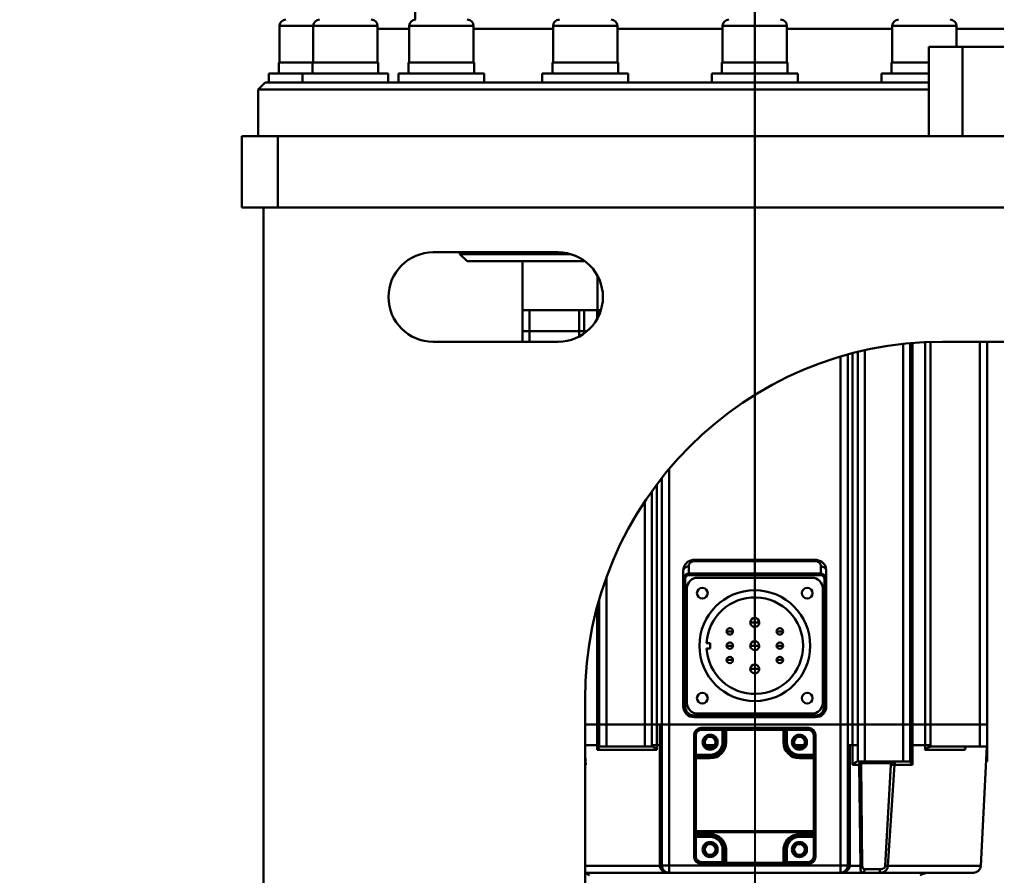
# Model space of a CAD drawing. Header units: millimetres. Extents: x 8 to 22425, y -1213 to 4973.
# Drawn here: x 2276.5 to 2549.9, y 2993 to 3232.4 of the extents above; entities that cross this region are included whole.
import ezdxf

# ---------------------------------------------------------------- set-up
doc = ezdxf.new("R2010")
doc.units = ezdxf.units.MM
doc.header["$PDSIZE"] = -1
doc.styles.get("Standard").update_dxf_attribs({"font": 'hyswlongfangsong.ttf'})
doc.dimstyles.new('ISO-25', dxfattribs={"dimscale": 25, "dimtxt": 3.5, "dimasz": 1.6, "dimexe": 1.25, "dimexo": 0.625, "dimtad": 1, "dimdec": 0, "dimzin": 9, "dimdsep": 46, "dimtxsty": 'Standard', "dimcen": 2.5, "dimadec": 0, "dimazin": 2, "dimtfac": 1, "dimtdec": 0, "dimtofl": 0, "dimtmove": 0, "dimatfit": 3, "dimfxl": 1, "dimarcsym": 0})

# ---------------------------------------------------------------- blocks, each defined once
blk = doc.blocks.new('*D110')
at = {"color": 0, "lineweight": -2, "transparency": 16777216}
for p, q in [((2482.24, 3241.83), (2482.24, 2153.72)), ((733.37, 3168.81), (733.37, 2153.72)), ((2442.24, 2184.97), (773.37, 2184.97))]:
    blk.add_line(p, q, dxfattribs=at)
at = {"color": 0, "transparency": 16777216}
for points in [[(773.37, 2191.64), (773.37, 2178.31), (733.37, 2184.97)], [(2442.24, 2191.64), (2442.24, 2178.31), (2482.24, 2184.97)]]:
    blk.add_solid(points, dxfattribs=at)
at = {"layer": 'Defpoints', "color": 0, "transparency": 16777216}
for p in [(2482.24, 3257.46), (733.37, 3184.44), (733.37, 2184.97)]:
    blk.add_point(p, dxfattribs=at)
at = {"color": 0, "transparency": 16777216, "insert": (1622.97, 2244.35), "char_height": 87.5, "attachment_point": 5}
blk.add_mtext('1749', dxfattribs=at)
blk = doc.blocks.new('*D111')
at = {"color": 0, "lineweight": -2, "transparency": 16777216}
for p, q in [((2482.24, 3184.15), (2482.24, 2639.64)), ((1945.12, 3129.79), (1945.12, 2639.64)), ((1985.12, 2670.89), (2442.24, 2670.89))]:
    blk.add_line(p, q, dxfattribs=at)
at = {"color": 0, "transparency": 16777216}
for points in [[(1985.12, 2677.56), (1985.12, 2664.22), (1945.12, 2670.89)], [(2442.24, 2677.56), (2442.24, 2664.22), (2482.24, 2670.89)]]:
    blk.add_solid(points, dxfattribs=at)
at = {"layer": 'Defpoints', "color": 0, "transparency": 16777216}
for p in [(2482.24, 3199.78), (1945.12, 3145.41), (2482.24, 2670.89)]:
    blk.add_point(p, dxfattribs=at)
at = {"color": 0, "transparency": 16777216, "insert": (2230.91, 2730.27), "char_height": 87.5, "attachment_point": 5}
blk.add_mtext('537', dxfattribs=at)
blk = doc.blocks.new('*D112')
at = {"color": 0, "lineweight": -2, "transparency": 16777216}
for p, q in [((1877.21, 3369.29), (1877.21, 2477.03)), ((2482.24, 3224.15), (2482.24, 2477.03)), ((1917.21, 2508.28), (2442.24, 2508.28))]:
    blk.add_line(p, q, dxfattribs=at)
at = {"color": 0, "transparency": 16777216}
for points in [[(1917.21, 2514.94), (1917.21, 2501.61), (1877.21, 2508.28)], [(2442.24, 2514.94), (2442.24, 2501.61), (2482.24, 2508.28)]]:
    blk.add_solid(points, dxfattribs=at)
at = {"layer": 'Defpoints', "color": 0, "transparency": 16777216}
for p in [(1877.21, 3384.91), (2482.24, 3239.78), (2482.24, 2508.28)]:
    blk.add_point(p, dxfattribs=at)
at = {"color": 0, "transparency": 16777216, "insert": (2218.07, 2567.65), "char_height": 87.5, "attachment_point": 5}
blk.add_mtext('605', dxfattribs=at)
blk = doc.blocks.new('*D113')
at = {"color": 0, "lineweight": -2, "transparency": 16777216}
for p, q in [((2482.24, 3184.15), (2482.24, 2342.38)), ((1701.5, 2463.42), (1701.5, 2342.38)), ((1741.5, 2373.63), (2442.24, 2373.63))]:
    blk.add_line(p, q, dxfattribs=at)
at = {"color": 0, "transparency": 16777216}
for points in [[(1741.5, 2380.3), (1741.5, 2366.96), (1701.5, 2373.63)], [(2442.24, 2380.3), (2442.24, 2366.96), (2482.24, 2373.63)]]:
    blk.add_solid(points, dxfattribs=at)
at = {"layer": 'Defpoints', "color": 0, "transparency": 16777216}
for p in [(2482.24, 3199.78), (1701.5, 2479.05), (2482.24, 2373.63)]:
    blk.add_point(p, dxfattribs=at)
at = {"color": 0, "transparency": 16777216, "insert": (2168.18, 2433), "char_height": 87.5, "attachment_point": 5}
blk.add_mtext('781', dxfattribs=at)
blk = doc.blocks.new('*D159')
at = {"color": 0, "lineweight": -2, "transparency": 16777216}
for p, q in [((2347.87, 3464.78), (3098.74, 3464.78)), ((3067.49, 3424.78), (3067.49, 2852.78)), ((2774.37, 2812.78), (3098.74, 2812.78))]:
    blk.add_line(p, q, dxfattribs=at)
at = {"color": 0, "transparency": 16777216}
for points in [[(3060.82, 3424.78), (3074.15, 3424.78), (3067.49, 3464.78)], [(3060.82, 2852.78), (3074.15, 2852.78), (3067.49, 2812.78)]]:
    blk.add_solid(points, dxfattribs=at)
at = {"layer": 'Defpoints', "color": 0, "transparency": 16777216}
for p in [(2332.24, 3464.78), (2758.74, 2812.78), (3067.49, 2812.78)]:
    blk.add_point(p, dxfattribs=at)
at = {"color": 0, "transparency": 16777216, "insert": (3008.11, 3129.58), "char_height": 87.5, "attachment_point": 5, "rotation": 90}
blk.add_mtext('652', dxfattribs=at)
blk = doc.blocks.new('*D160')
at = {"color": 0, "lineweight": -2, "transparency": 16777216}
for p, q in [((1471.3, 4440.64), (467.05, 4440.64)), ((498.3, 2852.78), (498.3, 4400.64)), ((2323.12, 2812.78), (467.05, 2812.78))]:
    blk.add_line(p, q, dxfattribs=at)
at = {"color": 0, "transparency": 16777216}
for points in [[(491.64, 4400.64), (504.97, 4400.64), (498.3, 4440.64)], [(491.64, 2852.78), (504.97, 2852.78), (498.3, 2812.78)]]:
    blk.add_solid(points, dxfattribs=at)
at = {"layer": 'Defpoints', "color": 0, "transparency": 16777216}
for p in [(498.3, 4440.64), (1486.92, 4440.64), (2338.74, 2812.78)]:
    blk.add_point(p, dxfattribs=at)
at = {"color": 0, "transparency": 16777216, "insert": (438.93, 3626.71), "char_height": 87.5, "attachment_point": 5, "rotation": 90}
blk.add_mtext('1628', dxfattribs=at)

msp = doc.modelspace()

# ---------------------------------------------------------------- linework, layer by layer
at = {"color": 161, "lineweight": 30, "true_color": 0x67adff}
for p, q in [((2482.24, 3057.28), (2482.24, 3257.46)), ((2387.24, 3239.78), (2387.24, 3232.37)), ((2349.24, 3230.61), (2349.24, 3220.38)), ((2352.65, 3230.61), (2349.24, 3230.61)), ((2358.68, 3230.61), (2352.65, 3230.61)), ((2358.68, 3230.61), (2358.68, 3220.38)), ((2365.21, 3230.61), (2358.68, 3230.61)), ((2376.68, 3230.61), (2365.21, 3230.61)), ((2376.68, 3220.38), (2376.68, 3230.61)), ((2376.68, 3229.78), (2385.56, 3229.78)), ((2385.56, 3230.61), (2385.56, 3220.38)), ((2395.59, 3230.61), (2385.56, 3230.61)), ((2403.56, 3230.61), (2395.59, 3230.61)), ((2403.56, 3220.38), (2403.56, 3230.61)), ((2403.56, 3229.78), (2425.79, 3229.78)), ((2425.79, 3230.61), (2425.79, 3220.38)), ((2439.16, 3230.61), (2425.79, 3230.61)), ((2443.79, 3230.61), (2439.16, 3230.61)), ((2443.79, 3220.38), (2443.79, 3230.61)), ((2443.79, 3229.78), (2473.24, 3229.78)), ((2473.24, 3230.61), (2473.24, 3220.38)), ((2489.29, 3230.61), (2473.24, 3230.61)), ((2491.24, 3230.61), (2489.29, 3230.61)), ((2491.24, 3220.38), (2491.24, 3230.61)), ((2491.24, 3229.78), (2520.69, 3229.78)), ((2520.69, 3230.61), (2520.69, 3220.38)), ((2538.35, 3230.61), (2520.69, 3230.61)), ((2538.69, 3230.61), (2538.35, 3230.61)), ((2538.69, 3224.78), (2538.69, 3230.61)), ((2538.69, 3229.78), (2560.92, 3229.78)), ((2530.98, 3224.78), (2530.98, 3199.78)), ((2530.98, 3224.78), (2540.38, 3224.78)), ((2540.38, 3224.78), (2540.38, 3199.78)), ((2540.38, 3224.78), (2629.47, 3224.78)), ((2349.04, 3220.38), (2349.04, 3217.28)), ((2349.04, 3220.38), (2358.48, 3220.38)), ((2358.48, 3220.38), (2358.48, 3217.28)), ((2358.48, 3220.38), (2376.88, 3220.38)), ((2376.88, 3217.28), (2376.88, 3220.38)), ((2385.36, 3220.38), (2385.36, 3217.28)), ((2385.36, 3220.38), (2403.76, 3220.38)), ((2403.76, 3217.28), (2403.76, 3220.38)), ((2425.59, 3220.38), (2425.59, 3217.28)), ((2425.59, 3220.38), (2443.99, 3220.38)), ((2443.99, 3217.28), (2443.99, 3220.38)), ((2473.04, 3220.38), (2473.04, 3217.28)), ((2473.04, 3220.38), (2491.44, 3220.38)), ((2491.44, 3217.28), (2491.44, 3220.38)), ((2520.49, 3220.38), (2520.49, 3217.28)), ((2520.49, 3220.38), (2530.98, 3220.38)), ((2346.24, 3217.28), (2346.24, 3214.78)), ((2346.24, 3217.28), (2355.68, 3217.28)), ((2355.68, 3217.28), (2355.68, 3214.78)), ((2355.68, 3217.28), (2379.68, 3217.28)), ((2379.68, 3214.78), (2379.68, 3217.28)), ((2382.56, 3217.28), (2382.56, 3214.78)), ((2382.56, 3217.28), (2406.56, 3217.28)), ((2406.56, 3214.78), (2406.56, 3217.28)), ((2422.79, 3217.28), (2422.79, 3214.78)), ((2422.79, 3217.28), (2446.79, 3217.28)), ((2446.79, 3214.78), (2446.79, 3217.28)), ((2470.24, 3217.28), (2470.24, 3214.78)), ((2470.24, 3217.28), (2494.24, 3217.28)), ((2494.24, 3214.78), (2494.24, 3217.28)), ((2517.69, 3217.28), (2517.69, 3214.78)), ((2517.69, 3217.28), (2530.98, 3217.28)), ((2345.24, 3214.78), (2343.24, 3212.78)), ((2343.24, 3212.78), (2343.24, 3199.78)), ((2383.95, 3212.78), (2343.24, 3212.78)), ((2345.24, 3214.78), (2385.37, 3214.78)), ((2530.98, 3212.78), (2383.95, 3212.78)), ((2385.37, 3214.78), (2530.98, 3214.78)), ((2338.74, 3179.78), (2338.74, 3199.78)), ((2338.74, 3199.78), (2348.74, 3199.78)), ((2348.74, 3199.78), (2348.74, 3179.78)), ((2348.74, 3199.78), (2536.84, 3199.78)), ((2536.84, 3199.78), (2540.38, 3199.78)), ((2540.38, 3199.78), (2562.24, 3199.78)), ((2348.74, 3179.78), (2338.74, 3179.78)), ((2344.74, 3179.78), (2344.74, 2839.78)), ((2348.74, 3179.78), (2588.74, 3179.78)), ((2427.24, 3167.28), (2392.24, 3167.28)), ((2399.74, 3167.28), (2399.74, 3166.78)), ((2399.74, 3166.78), (2401.74, 3164.78)), ((2399.74, 3166.78), (2423.91, 3166.78)), ((2423.91, 3166.78), (2430.74, 3166.78)), ((2417.63, 3164.78), (2401.74, 3164.78)), ((2417.24, 3164.78), (2417.24, 3151.13)), ((2417.63, 3164.78), (2434.23, 3164.78)), ((2434.74, 3164.78), (2434.23, 3164.78)), ((2438.24, 3151.13), (2438.24, 3160.71)), ((2438.24, 3151.13), (2417.24, 3151.13)), ((2417.24, 3151.13), (2417.24, 3145.28)), ((2419.24, 3145.28), (2419.24, 3151.13)), ((2433.06, 3151.13), (2433.06, 3145.28)), ((2434.53, 3145.28), (2434.53, 3151.13)), ((2438.1, 3151.13), (2438.1, 3148.58)), ((2439.2, 3151.13), (2438.24, 3151.13)), ((2438.74, 3151.13), (2438.74, 3149.88)), ((2417.24, 3145.28), (2417.24, 3142.28)), ((2417.24, 3145.28), (2419.24, 3145.28)), ((2433.06, 3145.28), (2419.24, 3145.28)), ((2419.24, 3142.28), (2419.24, 3145.28)), ((2433.06, 3145.28), (2434.53, 3145.28)), ((2433.06, 3145.28), (2433.06, 3143.71)), ((2434.53, 3145.28), (2435.37, 3145.28)), ((2434.53, 3144.62), (2434.53, 3145.28)), ((2392.24, 3142.28), (2427.24, 3142.28)), ((2523.74, 3141.67), (2523.74, 3035.28)), ((2525.74, 3035.28), (2525.74, 3141.87)), ((2526.38, 3035.28), (2526.38, 3141.78)), ((2529.95, 3035.28), (2529.95, 3142.16)), ((2531.42, 3035.28), (2531.42, 3142.22)), ((2574.74, 3142.28), (2534.74, 3142.28)), ((2545.24, 3142.28), (2545.24, 3035.28)), ((2547.24, 3035.28), (2547.24, 3142.28)), ((2508.24, 3035.28), (2508.24, 3138.7)), ((2509.62, 3035.28), (2509.62, 3139.07)), ((2511.04, 3139.43), (2511.04, 3035.28)), ((2513.04, 3035.28), (2513.04, 3139.89)), ((2506.24, 3138.13), (2506.24, 3035.28)), ((2458.24, 3035.28), (2458.24, 3106.68)), ((2456.24, 3104.23), (2456.24, 3035.28)), ((2453.44, 3035.28), (2453.44, 3100.5)), ((2454.86, 3102.44), (2454.86, 3035.28)), ((2451.44, 3097.6), (2451.44, 3035.28)), ((2499.24, 3081.28), (2465.24, 3081.28)), ((2465.24, 3080.93), (2499.24, 3080.93)), ((2462.24, 3075.74), (2462.24, 3078.28)), ((2463.74, 3077.43), (2463.74, 3079.43)), ((2500.74, 3079.43), (2500.74, 3077.43)), ((2502.24, 3078.28), (2502.24, 3075.74)), ((2440.74, 3035.28), (2440.74, 3076.39)), ((2462.24, 3075.74), (2462.24, 3040.28)), ((2462.74, 3040.28), (2462.74, 3075.74)), ((2500.74, 3077.43), (2463.74, 3077.43)), ((2463.74, 3077.04), (2500.74, 3077.04)), ((2466.24, 3076.28), (2498.24, 3076.28)), ((2501.74, 3075.74), (2501.74, 3040.28)), ((2502.24, 3040.28), (2502.24, 3075.74)), ((2463.24, 3041.28), (2463.24, 3073.28)), ((2501.24, 3073.28), (2501.24, 3041.28)), ((2438.74, 3070.28), (2438.74, 3035.28)), ((2438.1, 3035.28), (2438.1, 3067.73)), ((2482.24, 3063.78), (2480.99, 3063.78)), ((2482.24, 3063.78), (2483.49, 3063.78)), ((2475.24, 3061.28), (2474.34, 3061.28)), ((2475.24, 3061.28), (2476.14, 3061.28)), ((2489.24, 3061.28), (2488.34, 3061.28)), ((2489.24, 3061.28), (2490.14, 3061.28)), ((2468.76, 3058.03), (2469.74, 3058.03)), ((2469.74, 3056.53), (2468.76, 3056.53)), ((2469.74, 3058.03), (2469.74, 3056.53)), ((2475.24, 3057.28), (2474.34, 3057.28)), ((2475.24, 3057.28), (2476.14, 3057.28)), ((2482.24, 3057.28), (2480.99, 3057.28)), ((2482.24, 3057.28), (2483.49, 3057.28)), ((2489.24, 3057.28), (2488.34, 3057.28)), ((2489.24, 3057.28), (2490.14, 3057.28)), ((2475.24, 3053.28), (2474.34, 3053.28)), ((2475.24, 3053.28), (2476.14, 3053.28)), ((2489.24, 3053.28), (2488.34, 3053.28)), ((2489.24, 3053.28), (2490.14, 3053.28)), ((2482.24, 3050.78), (2480.99, 3050.78)), ((2482.24, 3050.78), (2483.49, 3050.78)), ((2434.74, 3042.28), (2434.74, 2977.28)), ((2462.74, 3040.28), (2462.24, 3040.28)), ((2502.24, 3040.28), (2501.74, 3040.28)), ((2499.24, 3037.78), (2465.24, 3037.78)), ((2465.24, 3037.28), (2465.24, 3037.78)), ((2465.24, 3037.28), (2499.24, 3037.28)), ((2498.24, 3038.28), (2466.24, 3038.28)), ((2499.24, 3037.78), (2499.24, 3037.28)), ((2434.74, 3035.28), (2438.1, 3035.28)), ((2438.1, 3035.28), (2434.74, 3035.28)), ((2438.1, 3035.28), (2438.74, 3035.28)), ((2438.1, 3035.28), (2438.1, 3029.48)), ((2438.74, 3035.28), (2438.1, 3035.28)), ((2438.74, 3035.28), (2440.74, 3035.28)), ((2438.74, 3035.28), (2438.74, 3029.08)), ((2440.74, 3035.28), (2451.44, 3035.28)), ((2440.74, 3029.08), (2440.74, 3035.28)), ((2451.44, 3035.28), (2451.44, 3029.08)), ((2451.44, 3035.28), (2453.44, 3035.28)), ((2453.44, 3029.08), (2453.44, 3035.28)), ((2453.44, 3035.28), (2454.86, 3035.28)), ((2454.86, 3035.28), (2455.65, 3035.28)), ((2454.86, 3029.48), (2454.86, 3035.28)), ((2455.65, 3035.28), (2456.24, 3035.28)), ((2455.65, 3035.28), (2455.65, 3029.48)), ((2456.24, 3035.28), (2456.24, 2995.78)), ((2456.24, 3035.28), (2458.24, 3035.28)), ((2458.24, 2995.78), (2458.24, 3035.28)), ((2458.24, 3035.28), (2506.24, 3035.28)), ((2506.24, 3035.28), (2506.24, 2995.78)), ((2506.24, 3035.28), (2508.24, 3035.28)), ((2508.24, 2995.78), (2508.24, 3035.28)), ((2508.24, 3035.28), (2508.83, 3035.28)), ((2508.83, 3035.28), (2508.24, 3035.28)), ((2508.83, 3035.28), (2509.62, 3035.28)), ((2509.62, 3035.28), (2508.83, 3035.28)), ((2509.62, 3035.28), (2511.04, 3035.28)), ((2509.62, 3029.48), (2509.62, 3035.28)), ((2511.04, 3035.28), (2513.04, 3035.28)), ((2511.04, 3035.28), (2511.04, 3024.88)), ((2513.04, 3024.88), (2513.04, 3035.28)), ((2513.04, 3035.28), (2523.74, 3035.28)), ((2523.74, 3035.28), (2523.74, 3024.88)), ((2523.74, 3035.28), (2525.74, 3035.28)), ((2525.74, 3024.88), (2525.74, 3035.28)), ((2525.74, 3035.28), (2526.38, 3035.28)), ((2526.39, 3035.28), (2525.74, 3035.28)), ((2526.38, 3035.28), (2529.95, 3035.28)), ((2526.38, 3029.48), (2526.38, 3035.28)), ((2529.95, 3035.28), (2526.39, 3035.28)), ((2529.95, 3035.28), (2531.42, 3035.28)), ((2529.95, 3035.28), (2529.95, 3029.48)), ((2531.42, 3035.28), (2545.24, 3035.28)), ((2531.42, 3029.42), (2531.42, 3035.28)), ((2545.24, 3035.28), (2547.24, 3035.28)), ((2545.24, 3035.28), (2545.24, 3029.08)), ((2547.24, 3029.08), (2547.24, 3035.28)), ((2465.24, 3032.28), (2465.24, 3026.78)), ((2465.24, 3032.28), (2465.74, 3032.28)), ((2465.74, 3026.78), (2465.74, 3032.28)), ((2473.24, 3034.28), (2467.24, 3034.28)), ((2467.24, 3033.78), (2467.24, 3034.28)), ((2467.24, 3033.78), (2473.24, 3033.78)), ((2469.74, 3032.38), (2469.74, 3031.88)), ((2473.24, 3034.28), (2474.24, 3034.28)), ((2473.24, 3034.28), (2473.24, 3033.78)), ((2473.24, 3033.78), (2473.24, 3030.28)), ((2473.24, 3033.78), (2473.74, 3033.78)), ((2473.74, 3033.78), (2473.74, 3030.28)), ((2473.74, 3033.78), (2474.24, 3033.78)), ((2490.24, 3034.28), (2474.24, 3034.28)), ((2474.24, 3033.78), (2474.24, 3034.28)), ((2474.24, 3030.28), (2474.24, 3033.78)), ((2474.24, 3033.78), (2490.24, 3033.78)), ((2490.24, 3034.28), (2490.24, 3033.78)), ((2490.24, 3034.28), (2491.24, 3034.28)), ((2490.24, 3033.78), (2490.24, 3030.28)), ((2490.24, 3033.78), (2490.74, 3033.78)), ((2490.74, 3030.28), (2490.74, 3033.78)), ((2490.74, 3033.78), (2491.24, 3033.78)), ((2497.24, 3034.28), (2491.24, 3034.28)), ((2491.24, 3033.78), (2491.24, 3034.28)), ((2491.24, 3030.28), (2491.24, 3033.78)), ((2491.24, 3033.78), (2497.24, 3033.78)), ((2494.74, 3032.38), (2494.74, 3031.88)), ((2497.24, 3034.28), (2497.24, 3033.78)), ((2498.74, 3032.28), (2498.74, 3026.78)), ((2498.74, 3032.28), (2499.24, 3032.28)), ((2499.24, 3026.78), (2499.24, 3032.28)), ((2438.1, 3029.48), (2434.74, 3029.48)), ((2440.74, 3029.08), (2438.74, 3029.08)), ((2451.44, 3029.08), (2440.74, 3029.08)), ((2453.44, 3029.08), (2451.44, 3029.08)), ((2455.65, 3029.48), (2454.86, 3029.48)), ((2455.66, 2995.83), (2455.65, 3029.48)), ((2468.36, 3029.48), (2471.13, 3029.48)), ((2473.74, 3030.28), (2473.24, 3030.28)), ((2474.24, 3030.28), (2473.74, 3030.28)), ((2490.74, 3030.28), (2490.24, 3030.28)), ((2491.24, 3030.28), (2490.74, 3030.28)), ((2493.36, 3029.48), (2496.13, 3029.48)), ((2508.24, 3029.48), (2508.83, 3029.48)), ((2508.83, 3029.48), (2508.82, 2995.83)), ((2509.62, 3029.48), (2508.83, 3029.48)), ((2509.62, 3023.93), (2509.62, 3029.48)), ((2526.38, 3029.48), (2526.38, 3023.93)), ((2529.95, 3029.48), (2526.38, 3029.48)), ((2531.39, 3029.03), (2531.42, 3029.42)), ((2545.24, 3029.08), (2531.78, 3029.08)), ((2547.24, 3029.08), (2545.24, 3029.08)), ((2545.47, 2995.67), (2547.22, 3029.08)), ((2547.24, 3024.88), (2547.24, 3029.08)), ((2434.74, 3026.48), (2434.92, 3023.93)), ((2438.1, 3028.13), (2454.86, 3028.13)), ((2465.24, 3025.78), (2465.24, 3026.78)), ((2465.74, 3026.78), (2465.24, 3026.78)), ((2469.74, 3026.78), (2465.74, 3026.78)), ((2465.74, 3026.28), (2465.74, 3026.78)), ((2469.74, 3026.28), (2465.74, 3026.28)), ((2465.74, 3025.78), (2465.74, 3026.28)), ((2469.74, 3028.18), (2469.74, 3028.68)), ((2469.74, 3026.78), (2469.74, 3026.28)), ((2469.74, 3026.28), (2469.74, 3025.78)), ((2494.74, 3028.18), (2494.74, 3028.68)), ((2494.74, 3026.28), (2494.74, 3026.78)), ((2498.74, 3026.78), (2494.74, 3026.78)), ((2494.74, 3025.78), (2494.74, 3026.28)), ((2498.74, 3026.28), (2494.74, 3026.28)), ((2498.74, 3026.78), (2498.74, 3026.28)), ((2499.24, 3026.78), (2498.74, 3026.78)), ((2498.74, 3026.28), (2498.74, 3025.78)), ((2499.24, 3026.78), (2499.24, 3025.78)), ((2529.86, 3028.13), (2541.12, 3028.13)), ((2541.12, 3028.13), (2541.16, 3028.87)), ((2434.92, 3023.93), (2434.74, 3024.07)), ((2434.74, 3023.93), (2434.92, 3023.93)), ((2465.24, 3025.78), (2465.74, 3025.78)), ((2465.24, 3025.78), (2465.24, 3005.37)), ((2465.74, 3005.37), (2465.74, 3025.78)), ((2465.74, 3025.78), (2469.74, 3025.78)), ((2494.74, 3025.78), (2498.74, 3025.78)), ((2498.74, 3025.78), (2498.74, 3005.37)), ((2498.74, 3025.78), (2499.24, 3025.78)), ((2499.24, 3005.37), (2499.24, 3025.78)), ((2509.62, 3023.93), (2511.47, 3023.93)), ((2513.04, 3024.88), (2511.04, 3024.88)), ((2511.85, 2995.67), (2511.47, 3023.93)), ((2512.02, 3024.38), (2520.38, 3024.38)), ((2512.02, 3023.98), (2512.33, 2995.72)), ((2523.74, 3024.88), (2513.04, 3024.88)), ((2518.76, 2995.72), (2520.33, 3023.98)), ((2521.31, 3023.93), (2519.47, 2995.67)), ((2521.31, 3023.93), (2526.38, 3023.93)), ((2525.74, 3024.88), (2523.74, 3024.88)), ((2547.24, 3024.88), (2547, 3024.88)), ((2465.74, 3005.37), (2465.24, 3005.37)), ((2465.24, 3004.78), (2465.24, 3005.37)), ((2465.24, 3003.78), (2465.24, 3004.78)), ((2498.74, 3005.37), (2465.74, 3005.37)), ((2465.74, 3005.16), (2465.74, 3005.37)), ((2465.74, 3005.16), (2498.74, 3005.16)), ((2465.74, 3004.57), (2465.74, 3005.16)), ((2469.74, 3004.57), (2465.74, 3004.57)), ((2465.74, 3004.28), (2465.74, 3004.57)), ((2498.74, 3004.57), (2494.74, 3004.57)), ((2499.24, 3005.37), (2498.74, 3005.37)), ((2498.74, 3005.37), (2498.74, 3005.16)), ((2498.74, 3005.16), (2498.74, 3004.57)), ((2498.74, 3004.57), (2498.74, 3004.28)), ((2499.24, 3005.37), (2499.24, 3004.78)), ((2499.24, 3004.78), (2499.24, 3003.78)), ((2465.24, 3003.78), (2465.24, 2998.28)), ((2465.24, 3003.78), (2465.74, 3003.78)), ((2465.74, 3004.28), (2469.74, 3004.28)), ((2465.74, 3003.78), (2465.74, 3004.28)), ((2465.74, 3003.78), (2469.74, 3003.78)), ((2465.74, 2998.28), (2465.74, 3003.78)), ((2469.74, 3004.28), (2469.74, 3003.78)), ((2469.74, 3002.38), (2469.74, 3001.88)), ((2494.74, 3004.28), (2498.74, 3004.28)), ((2494.74, 3003.78), (2494.74, 3004.28)), ((2494.74, 3003.78), (2498.74, 3003.78)), ((2494.74, 3002.38), (2494.74, 3001.88)), ((2498.74, 3004.28), (2498.74, 3003.78)), ((2498.74, 3003.78), (2499.24, 3003.78)), ((2498.74, 3003.78), (2498.74, 2998.28)), ((2499.24, 2998.28), (2499.24, 3003.78)), ((2473.24, 3000.28), (2473.74, 3000.28)), ((2473.24, 3000.28), (2473.24, 2996.78)), ((2473.74, 2996.78), (2473.74, 3000.28)), ((2474.24, 2996.57), (2474.24, 3000.07)), ((2490.24, 3000.07), (2490.24, 2996.57)), ((2490.74, 3000.28), (2490.74, 2996.78)), ((2490.74, 3000.28), (2491.24, 3000.28)), ((2491.24, 2996.78), (2491.24, 3000.28)), ((2465.74, 2998.28), (2465.24, 2998.28)), ((2467.24, 2996.28), (2467.24, 2996.78)), ((2473.24, 2996.78), (2467.24, 2996.78)), ((2467.24, 2996.28), (2473.24, 2996.28)), ((2469.74, 2998.18), (2469.74, 2998.68)), ((2473.74, 2996.78), (2473.24, 2996.78)), ((2473.24, 2996.78), (2473.24, 2996.28)), ((2474.24, 2996.28), (2473.24, 2996.28)), ((2490.24, 2996.57), (2474.24, 2996.57)), ((2474.24, 2996.28), (2474.24, 2996.57)), ((2474.24, 2996.28), (2490.24, 2996.28)), ((2490.24, 2996.57), (2490.24, 2996.28)), ((2491.24, 2996.28), (2490.24, 2996.28)), ((2491.24, 2996.78), (2490.74, 2996.78)), ((2491.24, 2996.28), (2491.24, 2996.78)), ((2497.24, 2996.78), (2491.24, 2996.78)), ((2491.24, 2996.28), (2497.24, 2996.28)), ((2494.74, 2998.18), (2494.74, 2998.68)), ((2497.24, 2996.78), (2497.24, 2996.28)), ((2499.24, 2998.28), (2498.74, 2998.28)), ((2455.67, 2995.67), (2434.74, 2995.67)), ((2458.24, 2993.78), (2434.74, 2993.78)), ((2458.24, 2995.78), (2456.24, 2995.78)), ((2458.24, 2993.78), (2458.24, 2995.78)), ((2506.24, 2995.78), (2458.24, 2995.78)), ((2458.24, 2993.78), (2506.24, 2993.78)), ((2508.24, 2995.78), (2506.24, 2995.78)), ((2506.24, 2995.78), (2506.24, 2993.78)), ((2512.14, 2993.78), (2506.24, 2993.78)), ((2511.85, 2995.67), (2508.82, 2995.67)), ((2512.14, 2993.78), (2512.07, 2993.81)), ((2512.14, 2993.78), (2512.46, 2993.85)), ((2517.17, 2993.78), (2512.14, 2993.78)), ((2517.29, 2994.78), (2512.98, 2994.78)), ((2517.21, 2993.85), (2517.17, 2993.78)), ((2517.49, 2993.81), (2517.17, 2993.78)), ((2543.47, 2993.78), (2517.17, 2993.78)), ((2545.47, 2995.67), (2519.47, 2995.67))]:
    msp.add_line(p, q, dxfattribs=at)
at = {"color": 161, "lineweight": 30, "true_color": 0x67adff, "flags": 128}
for points in [[(2465.24, 3005.37), (2465.25, 3005.33), (2465.28, 3005.29), (2465.33, 3005.25), (2465.39, 3005.22), (2465.46, 3005.2), (2465.55, 3005.18), (2465.64, 3005.17), (2465.74, 3005.16)], [(2465.74, 3004.57), (2465.64, 3004.58), (2465.55, 3004.59), (2465.46, 3004.61), (2465.39, 3004.63), (2465.33, 3004.66), (2465.28, 3004.7), (2465.25, 3004.74), (2465.24, 3004.78)], [(2498.74, 3005.16), (2498.84, 3005.17), (2498.93, 3005.18), (2499.02, 3005.2), (2499.09, 3005.22), (2499.16, 3005.25), (2499.2, 3005.29), (2499.23, 3005.33), (2499.24, 3005.37)], [(2499.24, 3004.78), (2499.23, 3004.74), (2499.2, 3004.7), (2499.16, 3004.66), (2499.09, 3004.63), (2499.02, 3004.61), (2498.93, 3004.59), (2498.84, 3004.58), (2498.74, 3004.57)], [(2474.24, 2996.57), (2474.14, 2996.58), (2474.05, 2996.59), (2473.96, 2996.61), (2473.89, 2996.63), (2473.83, 2996.66), (2473.78, 2996.7), (2473.75, 2996.74), (2473.74, 2996.78)], [(2490.74, 2996.78), (2490.73, 2996.74), (2490.7, 2996.7), (2490.66, 2996.66), (2490.59, 2996.63), (2490.52, 2996.61), (2490.43, 2996.59), (2490.34, 2996.58), (2490.24, 2996.57)]]:
    msp.add_lwpolyline(points, dxfattribs=at)
at = {"color": 161, "lineweight": 30, "true_color": 0x67adff}
for centre, radius, start, end in [((2351.01, 3230.61), 1.77, 90, 180), ((2360.45, 3230.61), 1.77, 90, 180), ((2374.91, 3230.61), 1.77, 0, 90), ((2387.33, 3230.61), 1.77, 90, 180), ((2401.79, 3230.61), 1.77, 0, 90), ((2427.56, 3230.61), 1.77, 90, 180), ((2442.02, 3230.61), 1.77, 0, 90), ((2475.01, 3230.61), 1.77, 90, 180), ((2489.47, 3230.61), 1.77, 0, 90), ((2522.46, 3230.61), 1.77, 90, 180), ((2536.92, 3230.61), 1.77, 0, 90), ((2392.24, 3154.78), 12.5, 90, 270), ((2427.24, 3154.78), 12.5, 270, 90), ((2534.74, 3042.28), 100, 90, 180), ((2466.24, 3073.28), 3, 90, 180), ((2498.24, 3073.28), 3, 0, 90), ((2467.56, 3071.96), 1.5, 0, 180), ((2482.24, 3057.28), 15.5, 0, 180), ((2496.92, 3071.96), 1.5, 0, 180), ((2467.56, 3071.96), 1.5, 180, 0), ((2482.24, 3057.28), 13.5, 0, 176.8153), ((2496.92, 3071.96), 1.5, 180, 0), ((2482.24, 3063.78), 1.25, 0, 180), ((2475.24, 3061.28), 0.9, 0, 180), ((2482.24, 3063.78), 1.25, 180, 305.2174), ((2482.24, 3063.78), 1.25, 305.2174, 0), ((2489.24, 3061.28), 0.9, 0, 180), ((2475.24, 3061.28), 0.9, 180, 0), ((2489.24, 3061.28), 0.9, 180, 0), ((2482.24, 3057.28), 15.5, 180, 0), ((2482.24, 3057.28), 13.5, 183.1847, 0), ((2475.24, 3057.28), 0.9, 0, 180), ((2475.24, 3057.28), 0.9, 180, 0), ((2482.24, 3057.28), 1.25, 0, 180), ((2482.24, 3057.28), 1.25, 180, 305.2174), ((2482.24, 3057.28), 1.25, 305.2174, 0), ((2489.24, 3057.28), 0.9, 0, 180), ((2489.24, 3057.28), 0.9, 180, 0), ((2475.24, 3053.28), 0.9, 0, 180), ((2489.24, 3053.28), 0.9, 0, 180), ((2475.24, 3053.28), 0.9, 180, 0), ((2482.24, 3050.78), 1.25, 0, 180), ((2489.24, 3053.28), 0.9, 180, 0), ((2482.24, 3050.78), 1.25, 180, 305.2174), ((2482.24, 3050.78), 1.25, 305.2174, 0), ((2467.56, 3042.6), 1.5, 0, 180), ((2467.56, 3042.6), 1.5, 180, 0), ((2496.92, 3042.6), 1.5, 0, 180), ((2496.92, 3042.6), 1.5, 180, 0), ((2465.24, 3040.28), 3, 180, 270), ((2465.24, 3040.28), 2.5, 180, 270), ((2466.24, 3041.28), 3, 180, 270), ((2498.24, 3041.28), 3, 270, 0), ((2499.24, 3040.28), 2.5, 270, 0), ((2499.24, 3040.28), 3, 270, 0), ((2467.24, 3032.28), 2, 90, 180), ((2467.24, 3032.28), 1.5, 90, 180), ((2469.74, 3030.28), 2.1, 90, 270), ((2469.74, 3030.28), 1.6, 90, 270), ((2469.74, 3030.28), 1.5, 90, 270), ((2469.74, 3030.28), 2.1, 270, 90), ((2469.74, 3030.28), 1.6, 270, 90), ((2469.74, 3030.28), 1.5, 270, 90), ((2494.74, 3030.28), 2.1, 90, 270), ((2494.74, 3030.28), 1.6, 90, 270), ((2494.74, 3030.28), 1.5, 90, 270), ((2494.74, 3030.28), 2.1, 270, 90), ((2494.74, 3030.28), 1.6, 270, 90), ((2494.74, 3030.28), 1.5, 270, 90), ((2497.24, 3032.28), 2, 0, 90), ((2497.24, 3032.28), 1.5, 0, 90), ((2469.74, 3030.28), 4.5, 270, 0), ((2469.74, 3030.28), 4, 270, 0), ((2469.74, 3030.28), 3.5, 270, 0), ((2494.74, 3030.28), 4.5, 180, 270), ((2494.74, 3030.28), 4, 180, 270), ((2494.74, 3030.28), 3.5, 180, 270), ((2465.74, 3025.78), 0.5, 90, 180), ((2498.74, 3025.78), 0.5, 0, 90), ((2465.74, 3004.78), 0.5, 180, 270), ((2498.74, 3004.78), 0.5, 270, 0), ((2469.74, 3000.28), 2.1, 90, 270), ((2469.74, 3000.28), 1.6, 90, 270), ((2469.74, 3000.28), 1.5, 90, 270), ((2469.74, 3000.28), 3.5, 0, 90), ((2469.74, 3000.28), 2.1, 270, 90), ((2469.74, 3000.28), 1.6, 270, 90), ((2469.74, 3000.28), 1.5, 270, 90), ((2494.74, 3000.28), 3.5, 90, 180), ((2494.74, 3000.28), 2.1, 90, 270), ((2494.74, 3000.28), 1.6, 90, 270), ((2494.74, 3000.28), 1.5, 90, 270), ((2494.74, 3000.28), 2.1, 270, 90), ((2494.74, 3000.28), 1.6, 270, 90), ((2494.74, 3000.28), 1.5, 270, 90), ((2467.24, 2998.28), 2, 180, 270), ((2467.24, 2998.28), 1.5, 180, 270), ((2474.24, 2996.78), 0.5, 180, 270), ((2490.24, 2996.78), 0.5, 270, 0), ((2497.24, 2998.28), 2, 270, 0), ((2497.24, 2998.28), 1.5, 270, 0), ((2433.37, 2988.78), 5, 58.2117, 74.0891), ((2458.24, 2995.78), 2, 180, 270), ((2506.24, 2995.78), 2, 270, 0), ((2531.11, 2988.78), 5, 90, 121.7883), ((2543.47, 2995.78), 2, 270, 357)]:
    msp.add_arc(centre, radius, start, end, dxfattribs=at)
for points, knots in [([(2462.24, 3078.28), (2462.29, 3078.67), (2462.37, 3079.43), (2462.95, 3080.28), (2463.56, 3080.79), (2464.09, 3081.06), (2464.65, 3081.24), (2465.05, 3081.27), (2465.24, 3081.28)], [0, 0, 0, 0, 0.2665188, 0.5232356, 0.6494633, 0.7669583, 0.8850099, 1, 1, 1, 1]), ([(2465.24, 3080.93), (2465.09, 3080.91), (2464.78, 3080.88), (2464.37, 3080.67), (2464.03, 3080.36), (2463.79, 3079.93), (2463.76, 3079.6), (2463.74, 3079.43)], [0, 0, 0, 0, 0.146556, 0.308598, 0.49321, 0.737871, 1, 1, 1, 1]), ([(2465.24, 3080.93), (2465.24, 3081.03), (2465.24, 3081.23), (2465.24, 3081.26), (2465.24, 3081.28)], [0, 0, 0, 0, 0.4999526, 1, 1, 1, 1]), ([(2499.24, 3081.28), (2499.24, 3081.26), (2499.24, 3081.23), (2499.24, 3081.03), (2499.24, 3080.93)], [0, 0, 0, 0, 0.5000474, 1, 1, 1, 1]), ([(2499.24, 3081.28), (2499.44, 3081.27), (2499.83, 3081.24), (2500.4, 3081.06), (2500.92, 3080.79), (2501.54, 3080.28), (2502.11, 3079.43), (2502.2, 3078.67), (2502.24, 3078.28)], [0, 0, 0, 0, 0.115076, 0.233121, 0.350526, 0.47675, 0.733495, 1, 1, 1, 1]), ([(2500.74, 3079.43), (2500.72, 3079.64), (2500.67, 3080.05), (2500.32, 3080.51), (2499.93, 3080.77), (2499.6, 3080.9), (2499.36, 3080.92), (2499.24, 3080.93)], [0, 0, 0, 0, 0.330828, 0.627245, 0.762664, 0.885177, 1, 1, 1, 1]), ([(2462.24, 3078.28), (2462.26, 3078.43), (2462.31, 3078.73), (2462.66, 3079.11), (2463.15, 3079.37), (2463.54, 3079.41), (2463.74, 3079.43)], [0, 0, 0, 0, 0.250031, 0.500064, 0.75014, 1, 1, 1, 1]), ([(2500.74, 3079.43), (2500.94, 3079.41), (2501.33, 3079.37), (2501.83, 3079.11), (2502.17, 3078.73), (2502.22, 3078.43), (2502.24, 3078.28)], [0, 0, 0, 0, 0.250042, 0.499931, 0.749946, 1, 1, 1, 1]), ([(2462.24, 3075.74), (2462.26, 3075.96), (2462.31, 3076.39), (2462.59, 3076.87), (2462.9, 3077.15), (2463.16, 3077.31), (2463.45, 3077.41), (2463.64, 3077.42), (2463.74, 3077.43)], [0, 0, 0, 0, 0.264786, 0.520774, 0.647183, 0.765201, 0.884105, 1, 1, 1, 1]), ([(2462.24, 3075.74), (2462.25, 3075.74), (2462.26, 3075.74), (2462.38, 3075.74), (2462.54, 3075.74), (2462.68, 3075.74), (2462.74, 3075.74)], [0, 0, 0, 0, 0.250302, 0.50041, 0.750178, 1, 1, 1, 1]), ([(2463.74, 3077.04), (2463.64, 3077.03), (2463.44, 3077.01), (2463.17, 3076.83), (2462.94, 3076.55), (2462.77, 3076.18), (2462.75, 3075.89), (2462.74, 3075.74)], [0, 0, 0, 0, 0.162498, 0.333722, 0.518661, 0.753666, 1, 1, 1, 1]), ([(2463.74, 3077.04), (2463.74, 3077.08), (2463.74, 3077.15), (2463.74, 3077.26), (2463.74, 3077.35), (2463.74, 3077.4), (2463.74, 3077.43)], [0, 0, 0, 0, 0.249956, 0.499734, 0.749976, 1, 1, 1, 1]), ([(2500.74, 3077.43), (2500.84, 3077.42), (2501.04, 3077.41), (2501.32, 3077.31), (2501.58, 3077.15), (2501.89, 3076.87), (2502.18, 3076.39), (2502.22, 3075.96), (2502.24, 3075.74)], [0, 0, 0, 0, 0.116076, 0.234973, 0.352816, 0.479225, 0.735198, 1, 1, 1, 1]), ([(2500.74, 3077.43), (2500.74, 3077.4), (2500.74, 3077.35), (2500.74, 3077.26), (2500.74, 3077.15), (2500.74, 3077.08), (2500.74, 3077.04)], [0, 0, 0, 0, 0.250024, 0.500266, 0.750044, 1, 1, 1, 1]), ([(2501.74, 3075.74), (2501.72, 3075.93), (2501.69, 3076.29), (2501.43, 3076.72), (2501.1, 3076.99), (2500.86, 3077.03), (2500.74, 3077.04)], [0, 0, 0, 0, 0.311993, 0.601668, 0.807859, 1, 1, 1, 1]), ([(2501.74, 3075.74), (2501.81, 3075.74), (2501.94, 3075.74), (2502.1, 3075.74), (2502.22, 3075.74), (2502.23, 3075.74), (2502.24, 3075.74)], [0, 0, 0, 0, 0.24975, 0.499955, 0.749651, 1, 1, 1, 1]), ([(2438.1, 3028.13), (2438.1, 3028.38), (2438.1, 3028.83), (2438.1, 3029.28), (2438.1, 3029.48)], [0, 0, 0, 0, 0.5599816, 1, 1, 1, 1]), ([(2438.1, 3029.48), (2438.2, 3029.47), (2438.39, 3029.47), (2438.58, 3029.45), (2438.71, 3029.44), (2438.73, 3029.43), (2438.74, 3029.42)], [0, 0, 0, 0, 0.250249, 0.500329, 0.725212, 1, 1, 1, 1]), ([(2438.74, 3029.03), (2438.73, 3029), (2438.72, 3028.91), (2438.55, 3028.62), (2438.28, 3028.33), (2438.1, 3028.13)], [0, 0, 0, 0, 0.2082427, 0.4548012, 1, 1, 1, 1]), ([(2453.44, 3029.45), (2453.45, 3029.45), (2453.47, 3029.46), (2453.59, 3029.47), (2453.74, 3029.47), (2453.91, 3029.48), (2454.13, 3029.48), (2454.39, 3029.48), (2454.65, 3029.48), (2454.8, 3029.48), (2454.86, 3029.48)], [0, 0, 0, 0, 0.152788, 0.287009, 0.402859, 0.499989, 0.625214, 0.749832, 0.906637, 1, 1, 1, 1]), ([(2454.86, 3028.13), (2454.74, 3028.26), (2454.5, 3028.51), (2454.17, 3028.78), (2453.94, 3028.93), (2453.79, 3029.01), (2453.66, 3029.07), (2453.59, 3029.07), (2453.56, 3029.08)], [0, 0, 0, 0, 0.302693, 0.565908, 0.68737, 0.797808, 0.901258, 1, 1, 1, 1]), ([(2454.86, 3028.13), (2454.86, 3028.38), (2454.86, 3028.83), (2454.86, 3029.28), (2454.86, 3029.48)], [0, 0, 0, 0, 0.560001, 1, 1, 1, 1]), ([(2455.65, 3029.48), (2455.73, 3029.47), (2455.9, 3029.47), (2456.09, 3029.46), (2456.22, 3029.46), (2456.23, 3029.45), (2456.24, 3029.45)], [0, 0, 0, 0, 0.249723, 0.500115, 0.749816, 1, 1, 1, 1]), ([(2508.24, 3029.45), (2508.25, 3029.45), (2508.27, 3029.46), (2508.4, 3029.47), (2508.58, 3029.48), (2508.75, 3029.48), (2508.83, 3029.48)], [0, 0, 0, 0, 0.249826, 0.49998, 0.75047, 1, 1, 1, 1]), ([(2509.62, 3029.48), (2509.73, 3029.48), (2509.91, 3029.48), (2510.18, 3029.48), (2510.41, 3029.48), (2510.64, 3029.47), (2510.85, 3029.47), (2511.01, 3029.46), (2511.03, 3029.45), (2511.04, 3029.45)], [0, 0, 0, 0, 0.174278, 0.280957, 0.399559, 0.530197, 0.673777, 0.830796, 1, 1, 1, 1]), ([(2525.74, 3029.42), (2525.75, 3029.43), (2525.77, 3029.44), (2525.9, 3029.45), (2526.1, 3029.46), (2526.29, 3029.47), (2526.38, 3029.48)], [0, 0, 0, 0, 0.2499368, 0.4999147, 0.7499423, 1, 1, 1, 1]), ([(2529.86, 3028.13), (2529.88, 3028.38), (2529.91, 3028.83), (2529.94, 3029.28), (2529.95, 3029.48)], [0, 0, 0, 0, 0.559982, 1, 1, 1, 1]), ([(2531.39, 3029.03), (2531.27, 3029), (2530.98, 3028.91), (2530.42, 3028.62), (2530.09, 3028.33), (2529.86, 3028.13)], [0, 0, 0, 0, 0.208266, 0.454853, 1, 1, 1, 1]), ([(2529.95, 3029.48), (2530.05, 3029.47), (2530.25, 3029.47), (2530.6, 3029.45), (2531, 3029.44), (2531.27, 3029.43), (2531.42, 3029.42)], [0, 0, 0, 0, 0.2504058, 0.5007041, 0.7252824, 1, 1, 1, 1]), ([(2531.78, 3029.08), (2531.71, 3029.07), (2531.58, 3029.07), (2531.45, 3029.04), (2531.39, 3029.03)], [0, 0, 0, 0, 0.563244, 1, 1, 1, 1]), ([(2541.12, 3028.13), (2541.08, 3028.26), (2541.02, 3028.51), (2541.08, 3028.78), (2541.2, 3028.93), (2541.31, 3029.01), (2541.45, 3029.07), (2541.55, 3029.07), (2541.6, 3029.08)], [0, 0, 0, 0, 0.30265, 0.565827, 0.687273, 0.797694, 0.90113, 1, 1, 1, 1]), ([(2510.92, 3024.88), (2510.89, 3024.87), (2510.83, 3024.87), (2510.7, 3024.82), (2510.55, 3024.73), (2510.33, 3024.59), (2510, 3024.33), (2509.76, 3024.08), (2509.62, 3023.93)], [0, 0, 0, 0, 0.097003, 0.200004, 0.311314, 0.432867, 0.662728, 1, 1, 1, 1]), ([(2512.61, 3024.88), (2512.44, 3024.87), (2512.13, 3024.85), (2511.79, 3024.71), (2511.6, 3024.55), (2511.5, 3024.42), (2511.45, 3024.27), (2511.45, 3024.17), (2511.46, 3024.13)], [0, 0, 0, 0, 0.325861, 0.578498, 0.699951, 0.807496, 0.907327, 1, 1, 1, 1]), ([(2512.02, 3024.38), (2512.01, 3024.35), (2511.99, 3024.3), (2511.86, 3024.23), (2511.69, 3024.17), (2511.53, 3024.14), (2511.46, 3024.13)], [0, 0, 0, 0, 0.245406, 0.499986, 0.754433, 1, 1, 1, 1]), ([(2511.47, 3023.93), (2511.47, 3023.96), (2511.47, 3024.03), (2511.46, 3024.09), (2511.46, 3024.13)], [0, 0, 0, 0, 0.4902816, 1, 1, 1, 1]), ([(2512.02, 3023.98), (2512.01, 3023.98), (2511.99, 3023.97), (2511.87, 3023.95), (2511.7, 3023.94), (2511.55, 3023.93), (2511.47, 3023.93)], [0, 0, 0, 0, 0.246018, 0.500044, 0.753703, 1, 1, 1, 1]), ([(2512.08, 3024.63), (2512.06, 3024.6), (2512.02, 3024.52), (2512.02, 3024.42), (2512.02, 3024.38)], [0, 0, 0, 0, 0.5239227, 1, 1, 1, 1]), ([(2512.02, 3024.38), (2512.02, 3024.3), (2512.02, 3024.17), (2512.02, 3024.04), (2512.02, 3023.98)], [0, 0, 0, 0, 0.558633, 1, 1, 1, 1]), ([(2512.61, 3024.88), (2512.5, 3024.87), (2512.3, 3024.86), (2512.15, 3024.71), (2512.08, 3024.63)], [0, 0, 0, 0, 0.535791, 1, 1, 1, 1]), ([(2520.33, 3023.98), (2520.33, 3024.06), (2520.34, 3024.19), (2520.37, 3024.32), (2520.38, 3024.38)], [0, 0, 0, 0, 0.561019, 1, 1, 1, 1]), ([(2520.33, 3023.98), (2520.41, 3023.98), (2520.57, 3023.97), (2520.84, 3023.95), (2521.1, 3023.94), (2521.24, 3023.93), (2521.31, 3023.93)], [0, 0, 0, 0, 0.245824, 0.500237, 0.754426, 1, 1, 1, 1]), ([(2520.38, 3024.38), (2520.41, 3024.42), (2520.47, 3024.5), (2520.61, 3024.64), (2520.85, 3024.81), (2521.04, 3024.83), (2521.16, 3024.84)], [0, 0, 0, 0, 0.117093, 0.241363, 0.518038, 1, 1, 1, 1]), ([(2520.38, 3024.38), (2520.46, 3024.35), (2520.62, 3024.3), (2520.89, 3024.23), (2521.14, 3024.17), (2521.29, 3024.14), (2521.36, 3024.13)], [0, 0, 0, 0, 0.245357, 0.499948, 0.754633, 1, 1, 1, 1]), ([(2521.36, 3024.13), (2521.35, 3024.09), (2521.33, 3024.03), (2521.32, 3023.96), (2521.31, 3023.93)], [0, 0, 0, 0, 0.509302, 1, 1, 1, 1]), ([(2521.35, 3024.85), (2521.37, 3024.84), (2521.42, 3024.83), (2521.46, 3024.71), (2521.46, 3024.55), (2521.44, 3024.42), (2521.41, 3024.27), (2521.38, 3024.18), (2521.36, 3024.13)], [0, 0, 0, 0, 0.194465, 0.505354, 0.647316, 0.774082, 0.8879, 1, 1, 1, 1]), ([(2526.38, 3023.93), (2526.2, 3024.13), (2525.93, 3024.42), (2525.77, 3024.71), (2525.75, 3024.79), (2525.74, 3024.83)], [0, 0, 0, 0, 0.545038, 0.792048, 1, 1, 1, 1]), ([(2469.74, 3004.57), (2470.15, 3004.54), (2471, 3004.47), (2472.18, 3003.93), (2473.25, 3003.01), (2474.07, 3001.69), (2474.18, 3000.62), (2474.24, 3000.07)], [0, 0, 0, 0, 0.164497, 0.345022, 0.525139, 0.757367, 1, 1, 1, 1]), ([(2469.74, 3004.57), (2469.74, 3004.53), (2469.74, 3004.45), (2469.74, 3004.35), (2469.74, 3004.29), (2469.74, 3004.28), (2469.74, 3004.28)], [0, 0, 0, 0, 0.249672, 0.499442, 0.749917, 1, 1, 1, 1]), ([(2490.24, 3000.07), (2490.33, 3000.74), (2490.49, 3002.05), (2491.71, 3003.55), (2493.21, 3004.42), (2494.24, 3004.52), (2494.74, 3004.57)], [0, 0, 0, 0, 0.293686, 0.580443, 0.798747, 1, 1, 1, 1]), ([(2494.74, 3004.28), (2494.74, 3004.28), (2494.74, 3004.29), (2494.74, 3004.35), (2494.74, 3004.45), (2494.74, 3004.53), (2494.74, 3004.57)], [0, 0, 0, 0, 0.250083, 0.500558, 0.750328, 1, 1, 1, 1]), ([(2473.74, 3000.28), (2473.68, 3000.8), (2473.57, 3001.83), (2472.8, 3002.95), (2471.98, 3003.62), (2471.28, 3003.99), (2470.53, 3004.23), (2470, 3004.26), (2469.74, 3004.28)], [0, 0, 0, 0, 0.262042, 0.516842, 0.643484, 0.762279, 0.882454, 1, 1, 1, 1]), ([(2494.74, 3004.28), (2494.48, 3004.26), (2493.95, 3004.23), (2493.2, 3003.99), (2492.5, 3003.62), (2491.69, 3002.95), (2490.91, 3001.82), (2490.8, 3000.8), (2490.74, 3000.28)], [0, 0, 0, 0, 0.117547, 0.237722, 0.356454, 0.483152, 0.737926, 1, 1, 1, 1]), ([(2473.74, 3000.28), (2473.75, 3000.25), (2473.76, 3000.2), (2473.88, 3000.13), (2474.04, 3000.08), (2474.18, 3000.08), (2474.24, 3000.07)], [0, 0, 0, 0, 0.249813, 0.499923, 0.750046, 1, 1, 1, 1]), ([(2490.24, 3000.07), (2490.31, 3000.08), (2490.44, 3000.08), (2490.6, 3000.13), (2490.72, 3000.2), (2490.73, 3000.25), (2490.74, 3000.28)], [0, 0, 0, 0, 0.2498984, 0.4999667, 0.750361, 1, 1, 1, 1]), ([(2455.66, 2995.83), (2455.74, 2995.83), (2455.91, 2995.82), (2456.09, 2995.81), (2456.21, 2995.79), (2456.23, 2995.78), (2456.24, 2995.78)], [0, 0, 0, 0, 0.24964, 0.499756, 0.750311, 1, 1, 1, 1]), ([(2455.67, 2995.67), (2455.66, 2995.7), (2455.66, 2995.75), (2455.66, 2995.81), (2455.66, 2995.83)], [0, 0, 0, 0, 0.56003, 1, 1, 1, 1]), ([(2455.67, 2995.67), (2455.75, 2995.67), (2455.91, 2995.68), (2456.1, 2995.68), (2456.22, 2995.68), (2456.24, 2995.67), (2456.24, 2995.67)], [0, 0, 0, 0, 0.245018, 0.500109, 0.75486, 1, 1, 1, 1]), ([(2458.24, 2993.78), (2457.94, 2993.8), (2457.35, 2993.84), (2456.65, 2994.16), (2456.19, 2994.54), (2455.92, 2994.87), (2455.73, 2995.25), (2455.69, 2995.54), (2455.67, 2995.67)], [0, 0, 0, 0, 0.265681, 0.523309, 0.652294, 0.76857, 0.88756, 1, 1, 1, 1]), ([(2508.82, 2995.67), (2508.8, 2995.54), (2508.76, 2995.25), (2508.56, 2994.87), (2508.29, 2994.54), (2507.83, 2994.16), (2507.14, 2993.84), (2506.54, 2993.8), (2506.24, 2993.78)], [0, 0, 0, 0, 0.1124343, 0.2314298, 0.3477002, 0.4766902, 0.734319, 1, 1, 1, 1]), ([(2508.24, 2995.78), (2508.25, 2995.78), (2508.27, 2995.79), (2508.39, 2995.81), (2508.58, 2995.82), (2508.74, 2995.83), (2508.82, 2995.83)], [0, 0, 0, 0, 0.249573, 0.500075, 0.750412, 1, 1, 1, 1]), ([(2508.24, 2995.67), (2508.25, 2995.67), (2508.26, 2995.68), (2508.39, 2995.68), (2508.57, 2995.68), (2508.74, 2995.67), (2508.82, 2995.67)], [0, 0, 0, 0, 0.24514, 0.499891, 0.754982, 1, 1, 1, 1]), ([(2508.82, 2995.83), (2508.82, 2995.8), (2508.82, 2995.75), (2508.82, 2995.7), (2508.82, 2995.67)], [0, 0, 0, 0, 0.55993, 1, 1, 1, 1]), ([(2512.33, 2995.72), (2512.31, 2995.72), (2512.26, 2995.71), (2512.15, 2995.7), (2512.02, 2995.68), (2511.91, 2995.68), (2511.85, 2995.67)], [0, 0, 0, 0, 0.2475537, 0.4995581, 0.7521306, 1, 1, 1, 1]), ([(2512.07, 2993.81), (2512.04, 2993.83), (2511.96, 2993.85), (2511.9, 2994.07), (2511.87, 2994.4), (2511.86, 2994.77), (2511.85, 2995.2), (2511.85, 2995.52), (2511.85, 2995.67)], [0, 0, 0, 0, 0.1392, 0.375439, 0.537402, 0.694068, 0.847513, 1, 1, 1, 1]), ([(2512.05, 2993.79), (2512.11, 2993.8), (2512.24, 2993.8), (2512.38, 2993.83), (2512.44, 2993.85)], [0, 0, 0, 0, 0.488751, 1, 1, 1, 1]), ([(2512.33, 2995.72), (2512.34, 2995.64), (2512.35, 2995.46), (2512.39, 2995.24), (2512.46, 2995.07), (2512.56, 2994.91), (2512.73, 2994.8), (2512.89, 2994.78), (2512.98, 2994.78)], [0, 0, 0, 0, 0.137884, 0.270389, 0.391681, 0.521506, 0.742398, 1, 1, 1, 1]), ([(2512.46, 2993.85), (2512.55, 2993.92), (2512.75, 2994.04), (2512.94, 2994.39), (2512.96, 2994.65), (2512.98, 2994.78)], [0, 0, 0, 0, 0.33323, 0.666636, 1, 1, 1, 1]), ([(2517.2, 2993.85), (2517.24, 2993.83), (2517.3, 2993.81), (2517.37, 2993.8), (2517.38, 2993.8)], [0, 0, 0, 0, 0.818321, 1, 1, 1, 1]), ([(2517.29, 2994.78), (2517.28, 2994.64), (2517.28, 2994.38), (2517.25, 2994.06), (2517.23, 2993.87), (2517.21, 2993.85), (2517.21, 2993.85)], [0, 0, 0, 0, 0.324873, 0.649659, 0.97474, 1, 1, 1, 1]), ([(2518.76, 2995.72), (2518.75, 2995.66), (2518.73, 2995.53), (2518.64, 2995.34), (2518.51, 2995.17), (2518.26, 2994.97), (2517.84, 2994.8), (2517.48, 2994.79), (2517.29, 2994.78)], [0, 0, 0, 0, 0.102705, 0.207398, 0.321303, 0.439277, 0.694778, 1, 1, 1, 1]), ([(2519.47, 2995.67), (2519.45, 2995.5), (2519.4, 2995.16), (2519.18, 2994.72), (2518.89, 2994.37), (2518.48, 2994.06), (2518, 2993.85), (2517.63, 2993.82), (2517.49, 2993.81)], [0, 0, 0, 0, 0.1661655, 0.3345161, 0.4775013, 0.6243038, 0.8598282, 1, 1, 1, 1]), ([(2518.76, 2995.72), (2518.82, 2995.72), (2518.95, 2995.71), (2519.13, 2995.7), (2519.31, 2995.68), (2519.42, 2995.68), (2519.47, 2995.67)], [0, 0, 0, 0, 0.247808, 0.499813, 0.752002, 1, 1, 1, 1])]:
    msp.add_open_spline(points, degree=3, knots=knots, dxfattribs=at)

# ---------------------------------------------------------------- dimensions: what is measured, and where the dimension line sits
dim = msp.add_linear_dim(base=(498.3, 4440.64), p1=(2338.74, 2812.78), p2=(1486.92, 4440.64), angle=90, dimstyle='ISO-25')
dim.commit()
dim.dimension.update_dxf_attribs({"geometry": '*D160', "text_midpoint": (438.93, 3626.71)})
dim = msp.add_linear_dim(base=(3067.49, 2812.78), p1=(2332.24, 3464.78), p2=(2758.74, 2812.78), angle=90, dimstyle='ISO-25')
dim.commit()
dim.dimension.update_dxf_attribs({"geometry": '*D159', "text_midpoint": (3067.49, 3129.58), "dimtype": 160})
for base, p1, p2, picture, middle in [((2482.24, 2508.28), (1877.21, 3384.91), (2482.24, 3239.78), '*D112', (2218.07, 2508.28)), ((733.37, 2184.97), (2482.24, 3257.46), (733.37, 3184.44), '*D110', (1622.97, 2184.97)), ((2482.24, 2373.63), (1701.5, 2479.05), (2482.24, 3199.78), '*D113', (2168.18, 2373.63)), ((2482.24, 2670.89), (1945.12, 3145.41), (2482.24, 3199.78), '*D111', (2230.91, 2670.89))]:
    dim = msp.add_linear_dim(base=base, p1=p1, p2=p2, dimstyle='ISO-25')
    dim.commit()
    dim.dimension.update_dxf_attribs({"geometry": picture, "text_midpoint": middle, "dimtype": 160})

doc.saveas('drawing.dxf')
